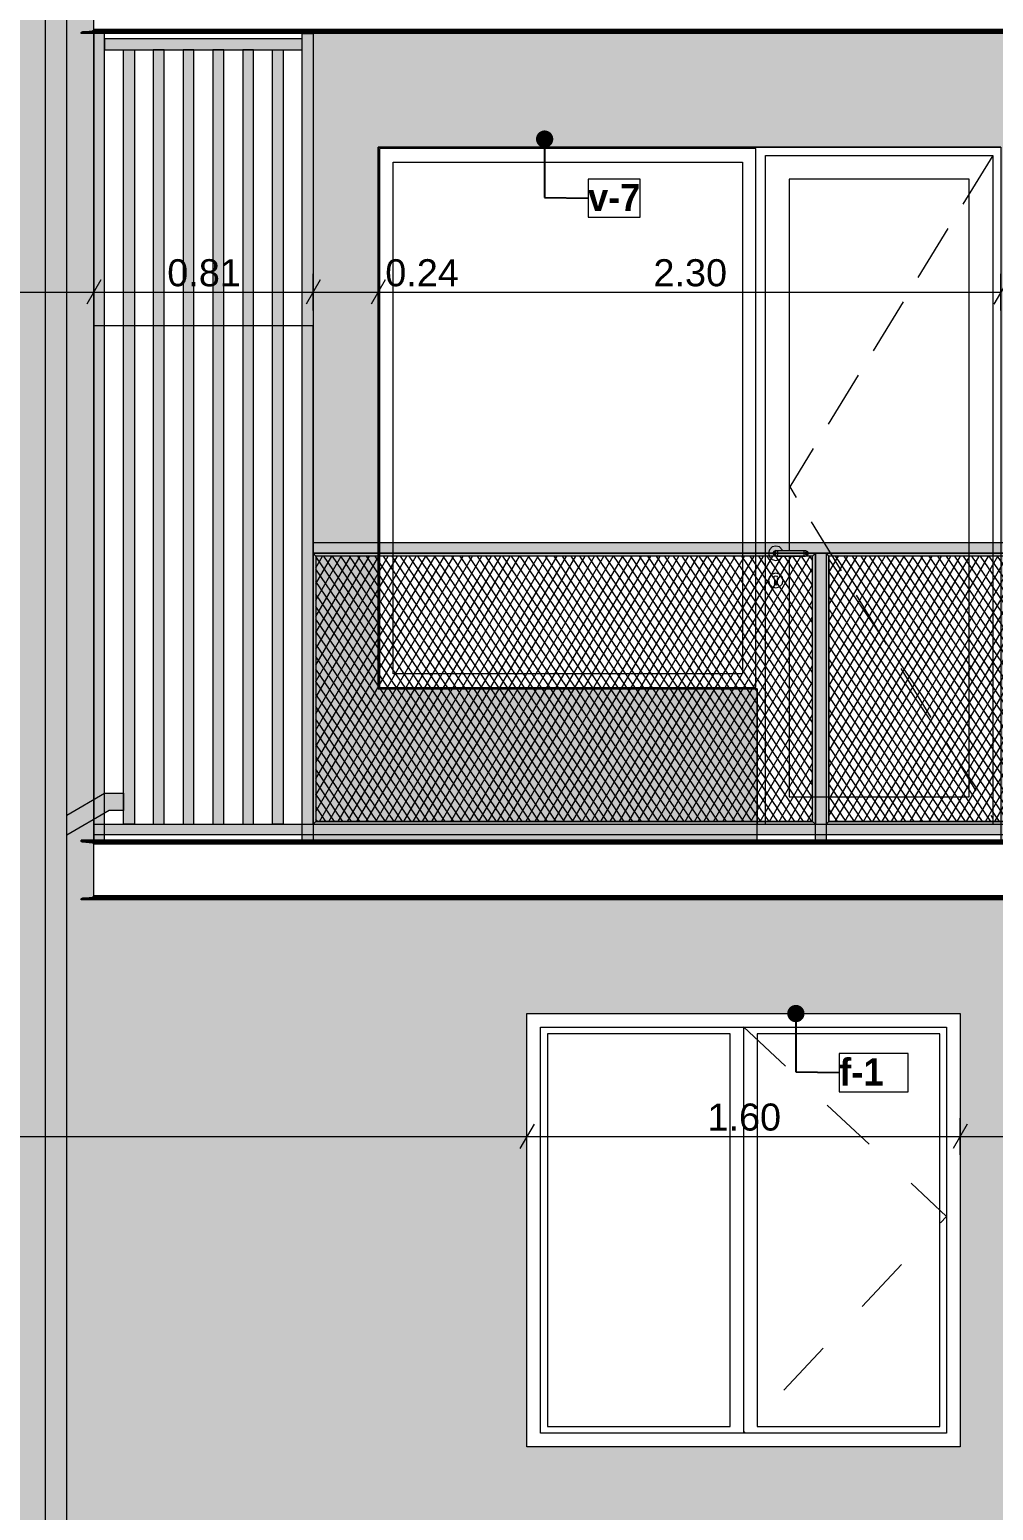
# Model space of a CAD drawing. Header units: millimetres. Extents: x 475206255 to 476720147, y 4620882299 to 4621447368.
# Drawn here: x 475380064 to 475383623, y 4621084372 to 4621089841 of the extents above; entities that cross this region are included whole.
import ezdxf

# ---------------------------------------------------------------- set-up
doc = ezdxf.new("R2010")
doc.units = ezdxf.units.MM
doc.header["$MEASUREMENT"] = 0
doc.set_wipeout_variables(frame=1)
doc.linetypes.add('Dashed', pattern=[423.333333, 211.666667, -211.666667])
doc.linetypes.add('Hidden Line', pattern=[317.5, 211.666667, -105.833333])
for name, color, linetype, lineweight in [('0_Pen_No__250_Pen_No__255', 255, 'Continuous', 0), ('0_Pen_No__250_Pen_No__7', 7, 'Continuous', 0), ('0_Pen_No__7_Pen_No__250', 7, 'Continuous', 0), ('2D Drafting - General_Pen_No__7_Pen_No__250', 7, 'Continuous', 0), ('2D Drafting - General_Pen_No__7_Pen_No__7', 7, 'Continuous', 0), ('Dimensioning - General_Pen_No__142', 142, 'Continuous', 0), ('New_2D Drafting - General_Pen_No__30_Pen_No__9_Pen_No__9_Pen_No__255', 255, 'Continuous', 0), ('New_2D Drafting - General_Pen_No__30_Pen_No__9_Pen_No__9_Pen_No__7', 7, 'Continuous', 0), ('New_2D Drafting - General_Pen_No__4', 7, 'Continuous', 0), ('New_2D Drafting - General_Pen_No__7', 7, 'Continuous', 0), ('New_Annotation - Label_Pen_No__1', 1, 'Continuous', 0), ('New_Structural - Bearing_Pen_No__250', 7, 'Continuous', 0), ('Structural - Bearing_Pen_No__250', 7, 'Continuous', 0), ('Structural - Bearing_Pen_No__7_Pen_No__7_Pen_No__250', 7, 'Continuous', 0)]:
    doc.layers.add(name, color=color, linetype=linetype, lineweight=lineweight)
doc.layers.add('Dimensioning - General', color=7, linetype='Continuous')
doc.layers.add('New_2D Drafting - General_Pen_No__30_Pen_No__9_Pen_No__9_Pen_No__254', color=7, linetype='Continuous', lineweight=0, true_color=0xcccccc)
doc.styles.add('GENERATED_STYLE_2', font='arial.ttf')
doc.styles.add('GENERATED_STYLE_5', font='')
doc.styles.get('GENERATED_STYLE_5').set_extended_font_data('Avaza', bold=True)
doc.dimstyles.new('GENERATED_STYLE__1', dxfattribs={"dimtxt": 100, "dimasz": 68.640772, "dimexe": 0.18, "dimexo": 0.0625, "dimgap": 0, "dimtad": 1, "dimlfac": 0.001, "dimzin": 0, "dimdsep": 46, "dimtxsty": 'GENERATED_STYLE_2', "dimblk": 'ARROWHEAD_2', "dimblk1": 'ARROWHEAD_2', "dimblk2": 'ARROWHEAD_2', "dimcen": 0.09, "dimse1": 1, "dimse2": 1, "dimclrd": 142, "dimclre": 142, "dimclrt": 142, "dimadec": 0, "dimazin": 0, "dimtfac": 1, "dimtdec": 4, "dimtmove": 0, "dimatfit": 3, "dimfxl": 1, "dimtolj": 1, "dimtzin": 0, "dimarcsym": 0})
doc.dimstyles.new('GENERATED_STYLE__18', dxfattribs={"dimtxt": 100, "dimasz": 68.640772, "dimexe": 0.18, "dimexo": 0.0625, "dimgap": 0, "dimtad": 1, "dimtih": 1, "dimtoh": 1, "dimlfac": 0.001, "dimzin": 0, "dimdsep": 46, "dimtxsty": 'GENERATED_STYLE_2', "dimblk": 'ARROWHEAD_2', "dimblk1": 'ARROWHEAD_2', "dimblk2": 'ARROWHEAD_2', "dimcen": 0.09, "dimse1": 1, "dimse2": 1, "dimclrd": 142, "dimclre": 142, "dimclrt": 142, "dimadec": 0, "dimazin": 0, "dimtfac": 1, "dimtdec": 4, "dimtmove": 0, "dimatfit": 3, "dimfxl": 1, "dimtolj": 1, "dimtzin": 0, "dimarcsym": 0})
doc.dimstyles.new('GENERATED_STYLE__33', dxfattribs={"dimtxt": 0.18, "dimasz": 127.68, "dimexe": 0.18, "dimexo": 0.0625, "dimgap": 0, "dimtad": 0, "dimtih": 1, "dimtoh": 1, "dimdec": 4, "dimzin": 0, "dimdsep": 46, "dimcen": 0.09, "dimadec": 0, "dimazin": 0, "dimtfac": 1, "dimtdec": 4, "dimtmove": 0, "dimatfit": 3, "dimldrblk": 'ARROWHEAD_11', "dimfxl": 1, "dimtolj": 1, "dimtzin": 0, "dimarcsym": 0})
pattern_1 = [(60, (475826095.757, 4621095193.19), (-25.9807621, 15), []), (124.306619, (475826095.757, 4621095193.19), (23.8156986, 11.25), [])]

# ---------------------------------------------------------------- blocks, each defined once
blk = doc.blocks.new('ARROWHEAD_11')
at = {"color": 0, "linetype": 'Continuous', "lineweight": 0}
blk.add_line((0, 0), (-1, 0), dxfattribs=at)
at = {"color": 0, "linetype": 'Continuous', "lineweight": 0, "const_width": 0.25, "flags": 128}
blk.add_lwpolyline([(-0.125, 0, 1), (0.125, 0, 1)], format="xyb", close=True, dxfattribs=at)
blk = doc.blocks.new('*D2048', base_point=(475826095.8, 4621095193.2))
at = {"layer": 'Dimensioning - General_Pen_No__142', "color": 142, "linetype": 'Continuous', "lineweight": 0, "transparency": 16777216}
for p, q in [((475376656.5, 4621085798.6), (475376604.4, 4621085708.3)), ((475376630.5, 4621085685.7), (475376630.5, 4621085821.2)), ((475381926.5, 4621085798.6), (475381874.4, 4621085708.3)), ((475381900.5, 4621085685.7), (475381900.5, 4621085821.2)), ((475376586.3, 4621085753.4), (475376630.5, 4621085753.4)), ((475376630.5, 4621085753.4), (475381900.5, 4621085753.4))]:
    blk.add_line(p, q, dxfattribs=at)
at = {"layer": 'Dimensioning - General_Pen_No__142', "color": 142, "lineweight": 0, "transparency": 16777216, "insert": (475379132, 4621085773.4), "char_height": 100, "attachment_point": 7, "style": 'GENERATED_STYLE_2'}
blk.add_mtext('\\A1;{\\pql;\\fArial|b0|i0|c204|p0;\\W1.000000;5.27}', dxfattribs=at)
blk = doc.blocks.new('ARROWHEAD_2')
at = {"color": 0, "linetype": 'Continuous', "lineweight": 0}
for p, q in [((0, 0), (-1, 0)), ((-0.378, -0.655), (0.378, 0.655))]:
    blk.add_line(p, q, dxfattribs=at)
blk = doc.blocks.new('*D2049', base_point=(475826095.8, 4621095193.2))
at = {"layer": 'Dimensioning - General_Pen_No__142', "color": 142, "linetype": 'Continuous', "lineweight": 0, "transparency": 16777216}
for p, q in [((475381926.5, 4621085798.6), (475381874.4, 4621085708.3)), ((475381900.5, 4621085685.7), (475381900.5, 4621085821.2))]:
    blk.add_line(p, q, dxfattribs=at)
blk = doc.blocks.new('*D2050', base_point=(475826095.8, 4621095193.2))
at = {"layer": 'Dimensioning - General_Pen_No__142', "color": 142, "linetype": 'Continuous', "lineweight": 0, "transparency": 16777216}
for p, q in [((475381926.5, 4621085798.6), (475381874.4, 4621085708.3)), ((475381900.5, 4621085685.7), (475381900.5, 4621085821.2))]:
    blk.add_line(p, q, dxfattribs=at)
blk = doc.blocks.new('*D2051', base_point=(475826095.8, 4621095193.2))
at = {"layer": 'Dimensioning - General_Pen_No__142', "color": 142, "linetype": 'Continuous', "lineweight": 0, "transparency": 16777216}
for p, q in [((475381926.5, 4621085798.6), (475381874.4, 4621085708.3)), ((475381900.5, 4621085685.7), (475381900.5, 4621085821.2)), ((475383526.5, 4621085798.6), (475383474.4, 4621085708.3)), ((475383500.5, 4621085685.7), (475383500.5, 4621085821.2)), ((475381900.5, 4621085753.4), (475383500.5, 4621085753.4))]:
    blk.add_line(p, q, dxfattribs=at)
at = {"layer": 'Dimensioning - General_Pen_No__142', "color": 142, "lineweight": 0, "transparency": 16777216, "insert": (475382567, 4621085773.4), "char_height": 100, "attachment_point": 7, "style": 'GENERATED_STYLE_2'}
blk.add_mtext('\\A1;{\\pql;\\fArial|b0|i0|c204|p0;\\W1.000000;1.60}', dxfattribs=at)
blk = doc.blocks.new('*D2052', base_point=(475826095.8, 4621095193.2))
at = {"layer": 'Dimensioning - General_Pen_No__142', "color": 142, "linetype": 'Continuous', "lineweight": 0, "transparency": 16777216}
for p, q in [((475383526.5, 4621085798.6), (475383474.4, 4621085708.3)), ((475383500.5, 4621085685.7), (475383500.5, 4621085821.2)), ((475387126.2, 4621085798.6), (475387074.1, 4621085708.3)), ((475387100.1, 4621085685.7), (475387100.1, 4621085821.2)), ((475383500.5, 4621085753.4), (475387100.1, 4621085753.4))]:
    blk.add_line(p, q, dxfattribs=at)
at = {"layer": 'Dimensioning - General_Pen_No__142', "color": 142, "lineweight": 0, "transparency": 16777216, "insert": (475385166.8, 4621085773.4), "char_height": 100, "attachment_point": 7, "style": 'GENERATED_STYLE_2'}
blk.add_mtext('\\A1;{\\pql;\\fArial|b0|i0|c204|p0;\\W1.000000;3.60}', dxfattribs=at)
blk = doc.blocks.new('*D2055', base_point=(475826095.8, 4621095193.2))
at = {"layer": 'Dimensioning - General_Pen_No__142', "color": 142, "linetype": 'Continuous', "lineweight": 0, "transparency": 16777216}
for p, q in [((475383992.5, 4621084607), (475383857, 4621084607)), ((475383879.6, 4621084633.1), (475383969.9, 4621084581)), ((475383924.8, 4621083607), (475383924.8, 4621084607)), ((475383879.6, 4621083633.1), (475383969.9, 4621083581)), ((475383992.5, 4621083607), (475383857, 4621083607)), ((475383924.8, 4621083562.9), (475383924.8, 4621083607))]:
    blk.add_line(p, q, dxfattribs=at)
at = {"layer": 'Dimensioning - General_Pen_No__142', "color": 142, "lineweight": 0, "transparency": 16777216, "insert": (475383904.8, 4621083973.6), "char_height": 100, "attachment_point": 7, "rotation": 90, "style": 'GENERATED_STYLE_2'}
blk.add_mtext('\\A1;{\\pql;\\fArial|b0|i0|c204|p0;\\W1.000000;1.00}', dxfattribs=at)
blk = doc.blocks.new('*D2056', base_point=(475826095.8, 4621095193.2))
at = {"layer": 'Dimensioning - General_Pen_No__142', "color": 142, "linetype": 'Continuous', "lineweight": 0, "transparency": 16777216}
for p, q in [((475383992.5, 4621086207), (475383857, 4621086207)), ((475383879.6, 4621086233.1), (475383969.9, 4621086181)), ((475383924.8, 4621084607), (475383924.8, 4621086207)), ((475383992.5, 4621084607), (475383857, 4621084607)), ((475383879.6, 4621084633.1), (475383969.9, 4621084581))]:
    blk.add_line(p, q, dxfattribs=at)
at = {"layer": 'Dimensioning - General_Pen_No__142', "color": 142, "lineweight": 0, "transparency": 16777216, "insert": (475383904.8, 4621085273.6), "char_height": 100, "attachment_point": 7, "rotation": 90, "style": 'GENERATED_STYLE_2'}
blk.add_mtext('\\A1;{\\pql;\\fArial|b0|i0|c204|p0;\\W1.000000;1.60}', dxfattribs=at)
blk = doc.blocks.new('*D2057', base_point=(475826095.8, 4621095193.2))
at = {"layer": 'Dimensioning - General_Pen_No__142', "color": 142, "linetype": 'Continuous', "lineweight": 0, "transparency": 16777216}
for p, q in [((475383992.5, 4621086627), (475383857, 4621086627)), ((475383879.6, 4621086653.1), (475383969.9, 4621086601)), ((475383924.8, 4621086207), (475383924.8, 4621086627)), ((475383992.5, 4621086207), (475383857, 4621086207)), ((475383879.6, 4621086233.1), (475383969.9, 4621086181))]:
    blk.add_line(p, q, dxfattribs=at)
at = {"layer": 'Dimensioning - General_Pen_No__142', "color": 142, "lineweight": 0, "transparency": 16777216, "insert": (475383904.8, 4621086283.6), "char_height": 100, "attachment_point": 7, "rotation": 90, "style": 'GENERATED_STYLE_2'}
blk.add_mtext('\\A1;{\\pql;\\fArial|b0|i0|c204|p0;\\W1.000000;0.42}', dxfattribs=at)
blk = doc.blocks.new('*D2240', base_point=(475826095.8, 4621095193.2))
at = {"layer": 'Dimensioning - General_Pen_No__142', "color": 142, "linetype": 'Continuous', "lineweight": 0, "transparency": 16777216}
for p, q in [((475376656.5, 4621088917.2), (475376604.4, 4621088826.9)), ((475376630.5, 4621088804.3), (475376630.5, 4621088939.8)), ((475380326.7, 4621088917.2), (475380274.5, 4621088826.9)), ((475380300.6, 4621088804.3), (475380300.6, 4621088939.8)), ((475376586.3, 4621088872), (475376630.5, 4621088872)), ((475376630.5, 4621088872), (475380300.6, 4621088872))]:
    blk.add_line(p, q, dxfattribs=at)
at = {"layer": 'Dimensioning - General_Pen_No__142', "color": 142, "lineweight": 0, "transparency": 16777216, "insert": (475378332.1, 4621088892), "char_height": 100, "attachment_point": 7, "style": 'GENERATED_STYLE_2'}
blk.add_mtext('\\A1;{\\pql;\\fArial|b0|i0|c204|p0;\\W1.000000;3.67}', dxfattribs=at)
blk = doc.blocks.new('*D2241', base_point=(475826095.8, 4621095193.2))
at = {"layer": 'Dimensioning - General_Pen_No__142', "color": 142, "linetype": 'Continuous', "lineweight": 0, "transparency": 16777216}
for p, q in [((475380326.7, 4621088917.2), (475380274.5, 4621088826.9)), ((475380300.6, 4621088804.3), (475380300.6, 4621088939.8)), ((475381136.7, 4621088917.2), (475381084.5, 4621088826.9)), ((475381110.6, 4621088804.3), (475381110.6, 4621088939.8)), ((475380300.6, 4621088872), (475381110.6, 4621088872))]:
    blk.add_line(p, q, dxfattribs=at)
at = {"layer": 'Dimensioning - General_Pen_No__142', "color": 142, "lineweight": 0, "transparency": 16777216, "insert": (475380572.1, 4621088892), "char_height": 100, "attachment_point": 7, "style": 'GENERATED_STYLE_2'}
blk.add_mtext('\\A1;{\\pql;\\fArial|b0|i0|c204|p0;\\W1.000000;0.81}', dxfattribs=at)
blk = doc.blocks.new('*D2242', base_point=(475826095.8, 4621095193.2))
at = {"layer": 'Dimensioning - General_Pen_No__142', "color": 142, "linetype": 'Continuous', "lineweight": 0, "transparency": 16777216}
for p, q in [((475381136.7, 4621088917.2), (475381084.5, 4621088826.9)), ((475381110.6, 4621088804.3), (475381110.6, 4621088939.8)), ((475381377.1, 4621088917.2), (475381325, 4621088826.9)), ((475381351.1, 4621088804.3), (475381351.1, 4621088939.8)), ((475381110.6, 4621088872), (475381351.1, 4621088872))]:
    blk.add_line(p, q, dxfattribs=at)
blk = doc.blocks.new('*D2243', base_point=(475826095.8, 4621095193.2))
at = {"layer": 'Dimensioning - General_Pen_No__142', "color": 142, "linetype": 'Continuous', "lineweight": 0, "transparency": 16777216}
for p, q in [((475381377.1, 4621088917.2), (475381325, 4621088826.9)), ((475381351.1, 4621088804.3), (475381351.1, 4621088939.8)), ((475383677.1, 4621088917.2), (475383625, 4621088826.9)), ((475383651.1, 4621088804.3), (475383651.1, 4621088939.8)), ((475381351.1, 4621088872), (475383651.1, 4621088872))]:
    blk.add_line(p, q, dxfattribs=at)
at = {"layer": 'Dimensioning - General_Pen_No__142', "color": 142, "lineweight": 0, "transparency": 16777216, "char_height": 100, "attachment_point": 7, "style": 'GENERATED_STYLE_2'}
for s, insert in [('\\A1;{\\pql;\\fArial|b0|i0|c204|p0;\\W1.000000;0.24}', (475381377.2, 4621088892)), ('\\A1;{\\pql;\\fArial|b0|i0|c204|p0;\\W1.000000;2.30}', (475382367.6, 4621088892))]:
    blk.add_mtext(s, dxfattribs=dict(at, insert=insert))

msp = doc.modelspace()

# ---------------------------------------------------------------- hatches: boundary and pattern name
at = {"layer": '0_Pen_No__250_Pen_No__255', "linetype": 'Continuous', "lineweight": 0, "true_color": 0x3f3f3f}
for points in [[(475380120.597, 4621083106.336), (475380200.597, 4621083094.884), (475380200.597, 4621093339.995), (475380120.597, 4621093339.995)], [(475380200.597, 4621086866.492), (475380200.597, 4621086939.995), (475380340.597, 4621087020.907), (475380410.597, 4621087020.907), (475380410.597, 4621086956.907), (475380357.041, 4621086956.907)]]:
    msp.add_hatch(color=250, dxfattribs=at).paths.add_polyline_path(points)
at = {"layer": 'New_2D Drafting - General_Pen_No__30_Pen_No__9_Pen_No__9_Pen_No__254', "linetype": 'Continuous', "lineweight": 0, "true_color": 0xcccccc}
h = msp.add_hatch(dxfattribs=at)
h.set_pattern_fill('BRICK___RUNNING_BOND', color=254, style=0, pattern_type=2)
h.set_pattern_definition([(180, (475384300.59, 4621091916.26), (0, 66.64), []), (90, (475384300.6, 4621091916.26), (244.8, 0), [66.64, -66.64]), (90, (475384178.2, 4621091982.9), (244.8, 0), [66.64, -66.64])])
h.paths.add_polyline_path([(475391970.899, 4621083607.048), (475391970.899, 4621096906.641), (475376630.462, 4621096906.638), (475376630.452, 4621083607.048)])
h.paths.add_polyline_path([(475384900.596, 4621086627.05), (475380300.597, 4621086627.05), (475380300.597, 4621086847.05), (475380300.597, 4621089827.05), (475380300.597, 4621090047.084), (475380300.597, 4621096447.05), (475381110.597, 4621096447.05), (475384900.596, 4621096447.05), (475384900.596, 4621096227.05), (475381110.597, 4621096227.05), (475381110.597, 4621093247.084), (475382751.068, 4621093247.084), (475382751.068, 4621093807.044), (475381351.068, 4621093807.044), (475381351.068, 4621095807.044), (475383651.697, 4621095807.044), (475383651.697, 4621093807.044), (475383651.068, 4621093807.044), (475383651.068, 4621093247.084), (475384900.597, 4621093247.084), (475384900.597, 4621093027.05), (475381110.597, 4621093027.05), (475381110.597, 4621090047.084), (475382751.068, 4621090047.084), (475382751.068, 4621090607.044), (475381351.068, 4621090607.044), (475381351.068, 4621092607.044), (475383651.068, 4621092607.044), (475383651.068, 4621090047.084), (475384900.597, 4621090047.084), (475384900.597, 4621089827.05), (475381110.597, 4621089827.05), (475381110.597, 4621086847.05), (475382751.068, 4621086847.05), (475382751.068, 4621087407.044), (475381351.068, 4621087407.044), (475381351.068, 4621089407.044), (475382751.068, 4621089407.044), (475383651.068, 4621089407.044), (475383651.068, 4621086847.05), (475384900.596, 4621086847.05)], flags=0)
h.paths.add_polyline_path([(475383500.456, 4621084607.045), (475381900.456, 4621084607.045), (475381900.456, 4621086207.044), (475383500.456, 4621086207.044)], flags=0)
h.paths.add_polyline_path([(475388000.135, 4621094207.044), (475388000.135, 4621095807.045), (475387100.135, 4621095807.045), (475387100.135, 4621094207.044)], flags=0)
h.paths.add_polyline_path([(475387100.135, 4621089407.044), (475388000.135, 4621089407.044), (475388000.135, 4621087807.044), (475387100.135, 4621087807.044)], flags=0)
h.paths.add_polyline_path([(475387100.135, 4621092607.044), (475388000.135, 4621092607.044), (475388000.135, 4621091007.044), (475387100.135, 4621091007.044)], flags=0)
h.paths.add_polyline_path([(475385700.901, 4621084607.044), (475387300.901, 4621084607.044), (475387300.901, 4621086207.044), (475385700.901, 4621086207.044)], flags=0)
at = {"layer": 'New_2D Drafting - General_Pen_No__30_Pen_No__9_Pen_No__9_Pen_No__255', "linetype": 'Continuous', "lineweight": 0}
for points in [[(475380340.597, 4621089827.05), (475380300.597, 4621089827.05), (475380300.597, 4621086847.05), (475380340.597, 4621086847.05)], [(475380340.597, 4621089807.05), (475380340.597, 4621089766.963), (475381070.597, 4621089766.963), (475381070.597, 4621089807.05)], [(475381070.597, 4621089827.05), (475381110.597, 4621089827.05), (475381110.597, 4621086847.05), (475381070.597, 4621086847.05)], [(475380410.597, 4621089766.963), (475380450.597, 4621089766.963), (475380450.597, 4621086907.05), (475380410.597, 4621086907.05)], [(475380560.597, 4621089766.963), (475380520.597, 4621089766.963), (475380520.597, 4621086907.05), (475380560.597, 4621086907.05)], [(475380670.597, 4621089766.963), (475380630.597, 4621089766.963), (475380630.597, 4621086907.05), (475380670.597, 4621086907.05)], [(475380780.597, 4621089766.963), (475380740.597, 4621089766.963), (475380740.597, 4621086907.05), (475380780.597, 4621086907.05)], [(475380890.597, 4621089766.963), (475380850.597, 4621089766.963), (475380850.597, 4621086907.05), (475380890.597, 4621086907.05)], [(475380960.597, 4621089766.963), (475381000.597, 4621089766.963), (475381000.597, 4621086907.05), (475380960.597, 4621086907.05)], [(475384900.597, 4621087947.077), (475384900.597, 4621087907.077), (475381110.597, 4621087907.077), (475381110.597, 4621087947.077)], [(475381120.597, 4621087897.077), (475381110.597, 4621087907.077), (475382965.597, 4621087907.077), (475382955.597, 4621087897.077)], [(475381110.597, 4621087907.077), (475381120.597, 4621087897.077), (475381120.597, 4621086917.05), (475381110.597, 4621086907.05)], [(475382965.597, 4621086907.05), (475382955.597, 4621086917.05), (475382955.597, 4621087897.077), (475382965.597, 4621087907.077)], [(475383005.597, 4621086847.05), (475382965.597, 4621086847.05), (475382965.597, 4621087907.077), (475383005.597, 4621087907.077)], [(475383005.597, 4621086907.05), (475383015.597, 4621086917.05), (475383015.597, 4621087897.077), (475383005.597, 4621087907.077)], [(475383015.597, 4621087897.077), (475383005.597, 4621087907.077), (475384860.597, 4621087907.077), (475384850.597, 4621087897.077)], [(475384900.597, 4621086907.076), (475384900.597, 4621086867.076), (475380300.597, 4621086867.076), (475380300.597, 4621086907.076)], [(475381120.597, 4621086917.05), (475381110.597, 4621086907.05), (475382965.597, 4621086907.05), (475382955.597, 4621086917.05)], [(475383015.597, 4621086917.05), (475383005.597, 4621086907.05), (475384860.597, 4621086907.05), (475384850.597, 4621086917.05)]]:
    msp.add_hatch(color=255, dxfattribs=at).paths.add_polyline_path(points)
at = {"layer": 'New_2D Drafting - General_Pen_No__7', "linetype": 'Continuous', "lineweight": 0}
h = msp.add_hatch(dxfattribs=at)
h.set_pattern_fill('BATT_INSULATION', style=0, pattern_type=2)
h.set_pattern_definition(pattern_1)
h.paths.add_polyline_path([(475382955.597, 4621087897.077), (475381120.597, 4621087897.077), (475381120.597, 4621086917.05), (475382955.597, 4621086917.05)])
h = msp.add_hatch(dxfattribs=at)
h.set_pattern_fill('BATT_INSULATION', style=0, pattern_type=2)
h.set_pattern_definition(pattern_1)
h.paths.add_polyline_path([(475384850.597, 4621087897.077), (475383015.597, 4621087897.077), (475383015.597, 4621086917.05), (475384850.597, 4621086917.05)])

# ---------------------------------------------------------------- linework, layer by layer
at = {"layer": '0_Pen_No__250_Pen_No__7', "color": 7, "linetype": 'Continuous', "lineweight": 0, "flags": 128}
for points in [[(475380120.597, 4621083106.336), (475380200.597, 4621083094.884), (475380200.597, 4621093339.995), (475380120.597, 4621093339.995)], [(475380200.597, 4621086866.492), (475380200.597, 4621086939.995), (475380340.597, 4621087020.907), (475380410.597, 4621087020.907), (475380410.597, 4621086956.907), (475380357.041, 4621086956.907)]]:
    msp.add_lwpolyline(points, close=True, dxfattribs=at)
at = {"layer": '0_Pen_No__7_Pen_No__250', "color": 7, "linetype": 'Continuous', "lineweight": 0, "flags": 128}
msp.add_lwpolyline([(475381900.456, 4621086207.044), (475383500.456, 4621086207.044), (475383500.456, 4621084607.044), (475381900.456, 4621084607.044)], close=True, dxfattribs=at)
at = {"layer": '2D Drafting - General_Pen_No__7_Pen_No__250', "color": 7, "linetype": 'Dashed', "lineweight": 0, "flags": 128}
msp.add_lwpolyline([(475382700.079, 4621086157.64), (475383450.25, 4621085457.823), (475382700.516, 4621084657.044)], dxfattribs=at)
at = {"layer": '2D Drafting - General_Pen_No__7_Pen_No__7', "color": 7, "linetype": 'Hidden Line', "lineweight": 0, "flags": 128}
msp.add_lwpolyline([(475383621.068, 4621089377.044), (475382871.064, 4621088152.924), (475383620.283, 4621086928.33)], dxfattribs=at)
at = {"layer": 'New_2D Drafting - General_Pen_No__30_Pen_No__9_Pen_No__9_Pen_No__7', "color": 7, "linetype": 'Continuous', "lineweight": 0, "flags": 128}
msp.add_lwpolyline([(475384900.597, 4621090047.084), (475384900.597, 4621089827.05), (475381110.597, 4621089827.05), (475381110.597, 4621086847.05), (475382751.068, 4621086847.05), (475382751.068, 4621087407.044), (475381351.068, 4621087407.044), (475381351.068, 4621089407.044), (475382751.068, 4621089407.044), (475383651.068, 4621089407.044), (475383651.068, 4621086847.05), (475384900.596, 4621086847.05), (475384900.596, 4621086627.05), (475380300.597, 4621086627.05), (475380300.597, 4621086847.05), (475380300.597, 4621089827.05), (475380300.597, 4621090047.084)], dxfattribs=at)
for points in [[(475380340.597, 4621089827.05), (475380300.597, 4621089827.05), (475380300.597, 4621086847.05), (475380340.597, 4621086847.05)], [(475380340.597, 4621089807.05), (475380340.597, 4621089766.963), (475381070.597, 4621089766.963), (475381070.597, 4621089807.05)], [(475381070.597, 4621089827.05), (475381110.597, 4621089827.05), (475381110.597, 4621086847.05), (475381070.597, 4621086847.05)], [(475380410.597, 4621089766.963), (475380450.597, 4621089766.963), (475380450.597, 4621086907.05), (475380410.597, 4621086907.05)], [(475380560.597, 4621089766.963), (475380520.597, 4621089766.963), (475380520.597, 4621086907.05), (475380560.597, 4621086907.05)], [(475380670.597, 4621089766.963), (475380630.597, 4621089766.963), (475380630.597, 4621086907.05), (475380670.597, 4621086907.05)], [(475380780.597, 4621089766.963), (475380740.597, 4621089766.963), (475380740.597, 4621086907.05), (475380780.597, 4621086907.05)], [(475380890.597, 4621089766.963), (475380850.597, 4621089766.963), (475380850.597, 4621086907.05), (475380890.597, 4621086907.05)], [(475380960.597, 4621089766.963), (475381000.597, 4621089766.963), (475381000.597, 4621086907.05), (475380960.597, 4621086907.05)], [(475380300.597, 4621086907.076), (475381110.597, 4621086907.076), (475381110.597, 4621088747.203), (475380300.597, 4621088747.203)], [(475384900.597, 4621087947.077), (475384900.597, 4621087907.077), (475381110.597, 4621087907.077), (475381110.597, 4621087947.077)], [(475381120.597, 4621087897.077), (475381110.597, 4621087907.077), (475382965.597, 4621087907.077), (475382955.597, 4621087897.077)], [(475381110.597, 4621087907.077), (475381120.597, 4621087897.077), (475381120.597, 4621086917.05), (475381110.597, 4621086907.05)], [(475382965.597, 4621086907.05), (475382955.597, 4621086917.05), (475382955.597, 4621087897.077), (475382965.597, 4621087907.077)], [(475383005.597, 4621086847.05), (475382965.597, 4621086847.05), (475382965.597, 4621087907.077), (475383005.597, 4621087907.077)], [(475383005.597, 4621086907.05), (475383015.597, 4621086917.05), (475383015.597, 4621087897.077), (475383005.597, 4621087907.077)], [(475383015.597, 4621087897.077), (475383005.597, 4621087907.077), (475384860.597, 4621087907.077), (475384850.597, 4621087897.077)], [(475384900.597, 4621086907.076), (475384900.597, 4621086867.076), (475380300.597, 4621086867.076), (475380300.597, 4621086907.076)], [(475381120.597, 4621086917.05), (475381110.597, 4621086907.05), (475382965.597, 4621086907.05), (475382955.597, 4621086917.05)], [(475383015.597, 4621086917.05), (475383005.597, 4621086907.05), (475384860.597, 4621086907.05), (475384850.597, 4621086917.05)], [(475383500.456, 4621084607.045), (475381900.456, 4621084607.045), (475381900.456, 4621086207.044), (475383500.456, 4621086207.044)]]:
    msp.add_lwpolyline(points, close=True, dxfattribs=at)
at = {"layer": 'New_2D Drafting - General_Pen_No__4', "color": 7, "linetype": 'Continuous', "lineweight": 0, "flags": 128}
for points in [[(475382955.597, 4621087897.077), (475381120.597, 4621087897.077), (475381120.597, 4621086917.05), (475382955.597, 4621086917.05)], [(475384850.597, 4621087897.077), (475383015.597, 4621087897.077), (475383015.597, 4621086917.05), (475384850.597, 4621086917.05)]]:
    msp.add_lwpolyline(points, close=True, dxfattribs=at)
at = {"layer": 'New_Structural - Bearing_Pen_No__250', "color": 7, "linetype": 'Continuous', "lineweight": 0}
for p, q in [((475382751.068, 4621089407.044), (475381351.068, 4621089407.044)), ((475381351.068, 4621089407.044), (475381351.068, 4621087407.044)), ((475383651.068, 4621089407.044), (475382751.068, 4621089407.044)), ((475381356.068, 4621089402.044), (475381356.068, 4621089352.044)), ((475382746.068, 4621089402.044), (475381356.068, 4621089402.044)), ((475382746.068, 4621089352.044), (475382746.068, 4621089402.044)), ((475382781.068, 4621086907.044), (475382781.068, 4621089377.044)), ((475382781.068, 4621089377.044), (475383621.068, 4621089377.044)), ((475383621.068, 4621089377.044), (475383621.068, 4621086907.044)), ((475381356.068, 4621089352.044), (475381356.068, 4621087462.044)), ((475381406.068, 4621087462.044), (475381406.068, 4621089352.044)), ((475381406.068, 4621089352.044), (475382696.068, 4621089352.044)), ((475382696.068, 4621089352.044), (475382696.068, 4621087462.044)), ((475382746.068, 4621087462.044), (475382746.068, 4621089352.044)), ((475382869.068, 4621089289.044), (475382869.068, 4621087917.044)), ((475383533.068, 4621089289.044), (475382869.068, 4621089289.044)), ((475383533.068, 4621087007.044), (475383533.068, 4621089289.044)), ((475382805.568, 4621087930.427), (475382795.686, 4621087920.544)), ((475382819.068, 4621087934.044), (475382805.568, 4621087930.427)), ((475382832.568, 4621087930.427), (475382819.068, 4621087934.044)), ((475382842.451, 4621087920.544), (475382832.568, 4621087930.427)), ((475382795.686, 4621087920.544), (475382792.068, 4621087907.044)), ((475382792.068, 4621087907.044), (475382795.686, 4621087893.544)), ((475382795.686, 4621087893.544), (475382805.568, 4621087883.662)), ((475382805.568, 4621087883.662), (475382819.068, 4621087880.044)), ((475382811.997, 4621087914.115), (475382809.068, 4621087907.044)), ((475382809.068, 4621087907.044), (475382811.997, 4621087899.973)), ((475382813.549, 4621087914.115), (475382810.79, 4621087907.044)), ((475382810.79, 4621087907.044), (475382813.549, 4621087899.973)), ((475382819.068, 4621087917.044), (475382811.997, 4621087914.115)), ((475382811.997, 4621087899.973), (475382819.068, 4621087897.044)), ((475382818.364, 4621087914.115), (475382816.252, 4621087907.044)), ((475382816.252, 4621087907.044), (475382818.364, 4621087899.973)), ((475382819.068, 4621087917.044), (475382820.21, 4621087917.044)), ((475382819.068, 4621087897.044), (475382820.21, 4621087897.044)), ((475382819.068, 4621087880.044), (475382832.568, 4621087883.662)), ((475382820.21, 4621087917.044), (475382823.462, 4621087917.044)), ((475382820.21, 4621087897.044), (475382823.462, 4621087897.044)), ((475382823.462, 4621087917.044), (475382828.328, 4621087917.044)), ((475382823.462, 4621087897.044), (475382828.328, 4621087897.044)), ((475382825.569, 4621087914.115), (475382824.426, 4621087907.044)), ((475382824.426, 4621087907.044), (475382825.569, 4621087899.973)), ((475382828.328, 4621087917.044), (475382834.068, 4621087917.044)), ((475382828.328, 4621087897.044), (475382834.068, 4621087897.044)), ((475382832.568, 4621087883.662), (475382842.451, 4621087893.544)), ((475382834.068, 4621087917.044), (475382914.068, 4621087917.044)), ((475382834.068, 4621087897.044), (475382914.068, 4621087897.044)), ((475382843.389, 4621087917.044), (475382842.451, 4621087920.544)), ((475382842.451, 4621087893.544), (475382843.389, 4621087897.044)), ((475382869.068, 4621087897.044), (475382869.068, 4621087007.044)), ((475382914.068, 4621087917.044), (475382919.809, 4621087917.044)), ((475382914.068, 4621087897.044), (475382919.809, 4621087897.044)), ((475382919.809, 4621087917.044), (475382924.675, 4621087917.044)), ((475382919.809, 4621087897.044), (475382924.675, 4621087897.044)), ((475382922.568, 4621087914.115), (475382923.71, 4621087907.044)), ((475382923.71, 4621087907.044), (475382922.568, 4621087899.973)), ((475382924.675, 4621087917.044), (475382927.927, 4621087917.044)), ((475382924.675, 4621087897.044), (475382927.927, 4621087897.044)), ((475382927.927, 4621087917.044), (475382929.068, 4621087917.044)), ((475382927.927, 4621087897.044), (475382929.068, 4621087897.044)), ((475382929.068, 4621087917.044), (475382936.139, 4621087914.115)), ((475382936.139, 4621087899.973), (475382929.068, 4621087897.044)), ((475382929.773, 4621087914.115), (475382931.885, 4621087907.044)), ((475382931.885, 4621087907.044), (475382929.773, 4621087899.973)), ((475382934.587, 4621087914.115), (475382937.346, 4621087907.044)), ((475382937.346, 4621087907.044), (475382934.587, 4621087899.973)), ((475382936.139, 4621087914.115), (475382939.068, 4621087907.044)), ((475382939.068, 4621087907.044), (475382936.139, 4621087899.973)), ((475382805.568, 4621087830.427), (475382795.686, 4621087820.544)), ((475382819.068, 4621087834.044), (475382805.568, 4621087830.427)), ((475382812.348, 4621087818.684), (475382813.693, 4621087822.188)), ((475382813.693, 4621087822.188), (475382819.068, 4621087824.47)), ((475382832.568, 4621087830.427), (475382819.068, 4621087834.044)), ((475382819.068, 4621087824.47), (475382824.444, 4621087822.188)), ((475382825.789, 4621087818.684), (475382824.444, 4621087822.188)), ((475382842.451, 4621087820.544), (475382832.568, 4621087830.427)), ((475382795.686, 4621087820.544), (475382792.068, 4621087807.044)), ((475382792.068, 4621087807.044), (475382795.686, 4621087793.544)), ((475382795.686, 4621087793.544), (475382805.568, 4621087783.662)), ((475382805.568, 4621087783.662), (475382819.068, 4621087780.044)), ((475382812.348, 4621087818.684), (475382811.601, 4621087816.737)), ((475382814.068, 4621087811.444), (475382811.601, 4621087816.737)), ((475382814.068, 4621087809.931), (475382814.068, 4621087811.444)), ((475382814.068, 4621087809.931), (475382814.068, 4621087807.044)), ((475382814.068, 4621087807.044), (475382814.068, 4621087804.158)), ((475382814.068, 4621087804.158), (475382814.068, 4621087798.384)), ((475382814.068, 4621087798.384), (475382814.068, 4621087794.544)), ((475382815.533, 4621087791.009), (475382814.068, 4621087794.544)), ((475382819.068, 4621087789.544), (475382815.533, 4621087791.009)), ((475382822.604, 4621087791.009), (475382819.068, 4621087789.544)), ((475382819.068, 4621087780.044), (475382832.568, 4621087783.662)), ((475382824.068, 4621087794.544), (475382822.604, 4621087791.009)), ((475382826.536, 4621087816.737), (475382824.068, 4621087811.444)), ((475382824.068, 4621087811.444), (475382824.068, 4621087809.931)), ((475382824.068, 4621087809.931), (475382824.068, 4621087807.044)), ((475382824.068, 4621087807.044), (475382824.068, 4621087804.158)), ((475382824.068, 4621087804.158), (475382824.068, 4621087798.384)), ((475382824.068, 4621087798.384), (475382824.068, 4621087794.544)), ((475382825.789, 4621087818.684), (475382826.536, 4621087816.737)), ((475382832.568, 4621087783.662), (475382842.451, 4621087793.544)), ((475382846.068, 4621087807.044), (475382842.451, 4621087820.544)), ((475382842.451, 4621087793.544), (475382846.068, 4621087807.044)), ((475381356.068, 4621087462.044), (475381356.068, 4621087412.044)), ((475382696.068, 4621087462.044), (475381406.068, 4621087462.044)), ((475382746.068, 4621087412.044), (475382746.068, 4621087462.044)), ((475381351.068, 4621087407.044), (475382751.068, 4621087407.044)), ((475381356.068, 4621087412.044), (475382746.068, 4621087412.044)), ((475382751.068, 4621087407.044), (475382751.068, 4621086907.044)), ((475382869.068, 4621087007.044), (475383533.068, 4621087007.044))]:
    msp.add_line(p, q, dxfattribs=at)
at = {"layer": 'Structural - Bearing_Pen_No__250', "color": 7, "linetype": 'Continuous', "lineweight": 0}
for p, q in [((475380254.271, 4621089829.545), (475380254.67, 4621089831.076)), ((475380254.271, 4621089827.05), (475380254.271, 4621089829.545)), ((475384946.922, 4621089829.545), (475380254.271, 4621089829.545)), ((475384946.922, 4621089827.05), (475380254.271, 4621089827.05)), ((475380254.67, 4621089831.076), (475380255.808, 4621089832.373)), ((475380255.808, 4621089832.373), (475380257.511, 4621089833.24)), ((475380257.511, 4621089833.24), (475380258.733, 4621089833.5)), ((475380258.733, 4621089833.5), (475380296.134, 4621089837.49)), ((475384942.459, 4621089833.5), (475380258.733, 4621089833.5)), ((475380296.134, 4621089837.49), (475380297.356, 4621089837.749)), ((475384905.058, 4621089837.49), (475380296.134, 4621089837.49)), ((475380297.356, 4621089837.749), (475380299.059, 4621089838.617)), ((475380299.059, 4621089838.617), (475380300.197, 4621089839.914)), ((475380300.197, 4621089839.914), (475380300.597, 4621089841.445)), ((475384900.596, 4621089841.445), (475380300.597, 4621089841.445)), ((475380254.271, 4621086844.555), (475380254.271, 4621086847.05)), ((475384946.922, 4621086847.05), (475380254.271, 4621086847.05)), ((475380254.67, 4621086843.024), (475380254.271, 4621086844.555)), ((475384946.922, 4621086844.555), (475380254.271, 4621086844.555)), ((475380255.808, 4621086841.727), (475380254.67, 4621086843.024)), ((475380257.511, 4621086840.859), (475380255.808, 4621086841.727)), ((475380258.733, 4621086840.6), (475380257.511, 4621086840.859)), ((475380296.134, 4621086836.61), (475380258.733, 4621086840.6)), ((475384942.459, 4621086840.6), (475380258.733, 4621086840.6)), ((475380297.356, 4621086836.35), (475380296.134, 4621086836.61)), ((475384905.058, 4621086836.61), (475380296.134, 4621086836.61)), ((475380299.059, 4621086835.483), (475380297.356, 4621086836.35)), ((475380300.197, 4621086834.186), (475380299.059, 4621086835.483)), ((475380300.597, 4621086832.655), (475380300.197, 4621086834.186)), ((475380300.597, 4621086641.464), (475380300.597, 4621086832.655)), ((475384900.596, 4621086832.655), (475380300.597, 4621086832.655)), ((475380254.271, 4621086629.545), (475380254.67, 4621086631.076)), ((475380254.271, 4621086627.05), (475380254.271, 4621086629.545)), ((475384946.922, 4621086629.545), (475380254.271, 4621086629.545)), ((475384946.922, 4621086627.05), (475380254.271, 4621086627.05)), ((475380254.67, 4621086631.076), (475380255.808, 4621086632.373)), ((475380255.808, 4621086632.373), (475380257.511, 4621086633.24)), ((475380257.511, 4621086633.24), (475380258.733, 4621086633.5)), ((475380258.733, 4621086633.5), (475380296.134, 4621086637.49)), ((475384942.459, 4621086633.5), (475380258.733, 4621086633.5)), ((475380296.134, 4621086637.49), (475380297.356, 4621086637.749)), ((475384905.058, 4621086637.49), (475380296.134, 4621086637.49)), ((475380297.356, 4621086637.749), (475380299.059, 4621086638.617)), ((475380299.059, 4621086638.617), (475380300.197, 4621086639.914)), ((475380300.197, 4621086639.914), (475380300.597, 4621086641.445)), ((475384900.596, 4621086641.445), (475380300.597, 4621086641.445))]:
    msp.add_line(p, q, dxfattribs=at)
at = {"layer": 'Structural - Bearing_Pen_No__7_Pen_No__7_Pen_No__250', "color": 7, "linetype": 'Continuous', "lineweight": 0}
for p, q in [((475381950.782, 4621086157.044), (475383450.262, 4621086157.044)), ((475381950.782, 4621084657.044), (475381950.782, 4621086157.044)), ((475382650.452, 4621086132.044), (475381975.782, 4621086132.044)), ((475381975.782, 4621086132.044), (475381975.782, 4621084682.044)), ((475382650.452, 4621084682.044), (475382650.452, 4621086132.044)), ((475382700.457, 4621086157.044), (475382700.457, 4621086131.995)), ((475382700.457, 4621086131.995), (475382700.516, 4621084657.044)), ((475383425.25, 4621086132.044), (475382750.457, 4621086132.044)), ((475382750.457, 4621086132.044), (475382750.457, 4621084682.044)), ((475383425.25, 4621084682.044), (475383425.25, 4621086132.044)), ((475383450.25, 4621086157.044), (475383450.25, 4621084657.044)), ((475383450.25, 4621084657.044), (475381950.782, 4621084657.044)), ((475381975.782, 4621084682.044), (475382650.452, 4621084682.044)), ((475382750.457, 4621084682.044), (475383425.25, 4621084682.044))]:
    msp.add_line(p, q, dxfattribs=at)

# ---------------------------------------------------------------- dimensions: what is measured, and where the dimension line sits
at = {"layer": 'Dimensioning - General', "color": 142, "linetype": 'Continuous', "lineweight": 0}
for base, p1, p2, picture, middle in [((475387100.135, 4621085753.437), (475383500.456, 4621087037.234), (475387100.135, 4621096637.234), '*D2052', (475385296.293, 4621085823.437)), ((475381900.456, 4621085753.437), (475376630.461, 4621096021.789), (475381900.456, 4621087037.234), '*D2048', (475379261.456, 4621085823.437)), ((475381110.597, 4621088872.046), (475380300.597, 4621089285.534), (475381110.597, 4621089342.864), '*D2241', (475380701.595, 4621088942.046)), ((475381351.068, 4621088872.046), (475381110.597, 4621089342.864), (475381351.068, 4621089286.723), '*D2242', (475381506.628, 4621088942.046)), ((475380300.597, 4621088872.046), (475376630.461, 4621088671.279), (475380300.597, 4621089285.534), '*D2240', (475378461.527, 4621088942.046)), ((475381900.455797911, 4621085753.436800003), (475381900.455797911, 4621087037.23387146), (475381900.455797911, 4621087037.23387146), '*D2049', (475381896.453812599, 4621085823.436800003)), ((475381900.455797911, 4621085753.436800003), (475381900.455797911, 4621087037.23387146), (475381900.455797911, 4621087037.23387146), '*D2050', (475381896.453812599, 4621085823.436800003))]:
    dim = msp.add_linear_dim(base=base, p1=p1, p2=p2, dimstyle='GENERATED_STYLE__18', dxfattribs=at)
    dim.commit()
    dim.dimension.update_dxf_attribs({"geometry": picture, "text_midpoint": middle, "dimtype": 160})
for base, p1, p2, picture, middle in [((475383924.752, 4621086627.05), (475383500.456, 4621086207.044), (475384946.922, 4621086627.05), '*D2057', (475383854.752, 4621086413.045)), ((475383924.752, 4621086207.044), (475383500.456, 4621084607.044), (475383500.456, 4621086207.044), '*D2056', (475383854.752, 4621085403.042)), ((475383924.752, 4621084607.044), (475382957.642, 4621083607.048), (475383500.456, 4621084607.044), '*D2055', (475383854.752, 4621084103.044))]:
    dim = msp.add_linear_dim(base=base, p1=p1, p2=p2, angle=90, dimstyle='GENERATED_STYLE__1', dxfattribs=at)
    dim.commit()
    dim.dimension.update_dxf_attribs({"geometry": picture, "text_midpoint": middle, "dimtype": 160, "text_rotation": 90})

# ---------------------------------------------------------------- next in the draw order: wipeouts: each hides what was drawn before it
at = {"color": 1, "linetype": 'Continuous', "lineweight": 0, "ltscale": 23227383449.51052}
msp.add_wipeout([(475382126.045, 4621089148.264), (475382318.986, 4621089148.264), (475382318.986, 4621089289.441), (475382126.045, 4621089289.441)], dxfattribs=at).dxf.layer = 'New_Annotation - Label_Pen_No__1'
at = {"color": 1, "linetype": 'Continuous', "lineweight": 0, "ltscale": 23227367871.5639}
msp.add_wipeout([(475383053.901, 4621085918.264), (475383308.02, 4621085918.264), (475383308.02, 4621086059.44), (475383053.901, 4621086059.44)], dxfattribs=at).dxf.layer = 'New_Annotation - Label_Pen_No__1'

# ---------------------------------------------------------------- next in the draw order: linework, layer by layer
at = {"layer": 'New_Annotation - Label_Pen_No__1', "color": 1, "linetype": 'Continuous', "lineweight": 0, "flags": 128}
for points in [[(475382126.045, 4621089148.264), (475382318.986, 4621089148.264), (475382318.986, 4621089289.441), (475382126.045, 4621089289.441), (475382126.045, 4621089148.264)], [(475383053.901, 4621085918.264), (475383308.02, 4621085918.264), (475383308.02, 4621086059.44), (475383053.901, 4621086059.44), (475383053.901, 4621085918.264)]]:
    msp.add_lwpolyline(points, close=True, dxfattribs=at)

# ---------------------------------------------------------------- next in the draw order: texts
at = {"layer": 'New_Annotation - Label_Pen_No__1', "color": 1, "linetype": 'Continuous', "lineweight": 0, "char_height": 100, "attachment_point": 4, "style": 'GENERATED_STYLE_5'}
for s, insert in [('\\A1;{\\pql;\\fAvaza|b1|i0|c0|p0;\\W1.000000;v\\fAvaza|b1|i0|c0|p0;\\W1.000000;-7}', (475382126.045, 4621089221.667)), ('\\A1;{\\pql;\\fAvaza|b1|i0|c0|p0;\\W1.000000;f-\\fAvaza|b1|i0|c0|p0;\\W1.000000;1}', (475383053.901, 4621085991.322))]:
    msp.add_mtext(s, dxfattribs=dict(at, insert=insert))

# ---------------------------------------------------------------- next in the draw order: dimensions: what is measured, and where the dimension line sits
at = {"layer": 'Dimensioning - General', "color": 142, "linetype": 'Continuous', "lineweight": 0}
for base, p1, p2, picture, middle in [((475383651.068, 4621088872.046), (475381351.068, 4621089286.723), (475383651.068, 4621089286.723), '*D2243', (475382497.066, 4621088942.046)), ((475383500.456, 4621085753.437), (475381900.456, 4621087037.234), (475383500.456, 4621087037.234), '*D2051', (475382696.454, 4621085823.437))]:
    dim = msp.add_linear_dim(base=base, p1=p1, p2=p2, dimstyle='GENERATED_STYLE__18', dxfattribs=at)
    dim.commit()
    dim.dimension.update_dxf_attribs({"geometry": picture, "text_midpoint": middle, "dimtype": 160})

# ---------------------------------------------------------------- next in the draw order: leaders
at = {"layer": 'New_Annotation - Label_Pen_No__1', "color": 1, "linetype": 'Continuous', "lineweight": 0, "annotation_type": 0, "has_hookline": 1, "hookline_direction": 0}
for points, text_width in [([(475381965.76, 4621089437.044), (475381965.76, 4621089221.667), (475382126.045, 4621089218.852)], 198.069), ([(475382893.617, 4621086207.044), (475382893.617, 4621085991.322), (475383053.901, 4621085988.852)], 239.073)]:
    msp.add_leader(points, dimstyle='GENERATED_STYLE__33', dxfattribs=dict(at, text_width=text_width))

doc.saveas('drawing.dxf')
